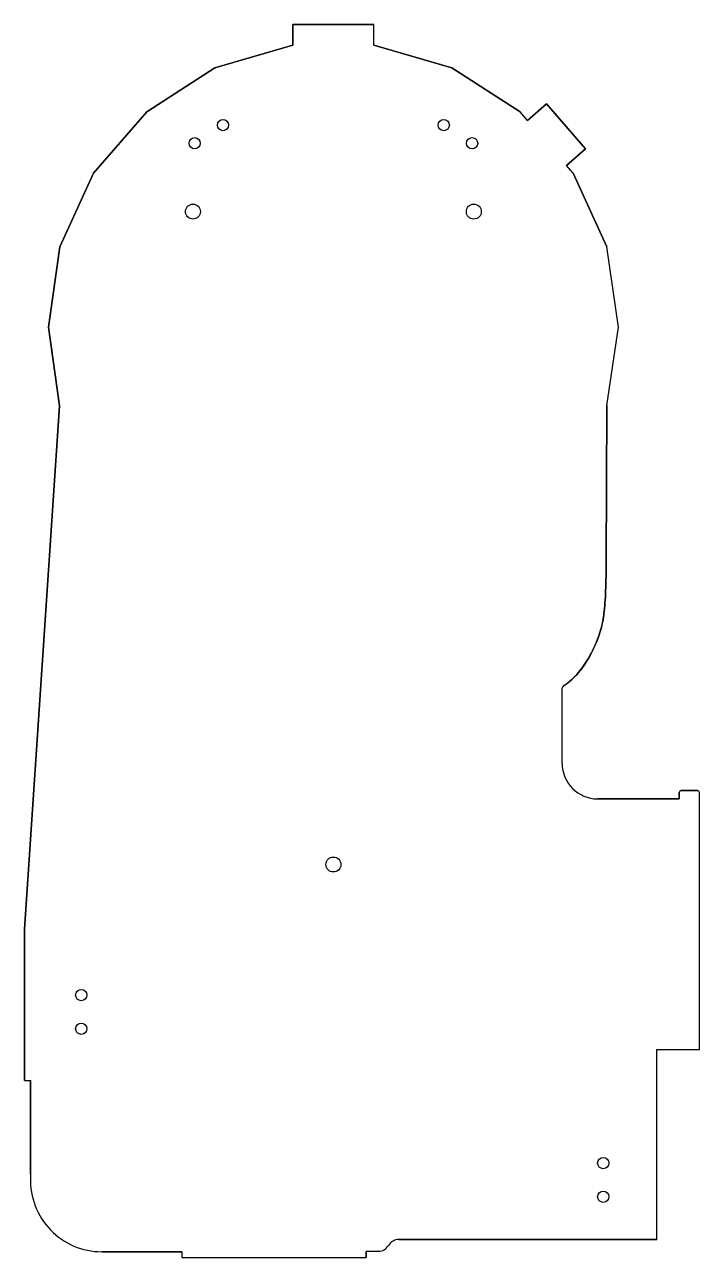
# Model space of a CAD drawing. Header units: millimetres. Extents: x -164 to 197, y -329 to 330.
import ezdxf

# ---------------------------------------------------------------- set-up
doc = ezdxf.new("R2010")
doc.units = ezdxf.units.MM
doc.layers.get('0').update_dxf_attribs({"linetype": 'CONTINUOUS'})

msp = doc.modelspace()

# ---------------------------------------------------------------- linework, layer by layer
for p, q in [((23.02, 330.29), (-20.36, 330.29)), ((-20.36, 330.29), (-20.36, 319.34)), ((-20.36, 319.34), (-20.36, 330.29)), ((-20.36, 330.29), (23.02, 330.29)), ((23.02, 319.34), (23.02, 330.29)), ((23.02, 319.34), (23.02, 330.29)), ((-20.36, 319.34), (-61.98, 307.12)), ((-61.98, 307.12), (-20.36, 319.34)), ((64.64, 307.12), (23.02, 319.34)), ((23.02, 319.34), (64.64, 307.12)), ((-61.98, 307.12), (-98.47, 283.67)), ((-98.47, 283.67), (-61.98, 307.12)), ((101.13, 283.67), (64.64, 307.12)), ((64.64, 307.12), (101.13, 283.67)), ((-98.47, 283.67), (-126.87, 250.88)), ((-126.87, 250.88), (-98.47, 283.67)), ((105.12, 279.06), (101.13, 283.67)), ((105.12, 279.06), (101.13, 283.67)), ((115.3, 287.88), (105.12, 279.06)), ((105.12, 279.06), (115.3, 287.88)), ((136.13, 263.85), (115.3, 287.88)), ((115.3, 287.88), (136.13, 263.85)), ((125.95, 255.03), (136.13, 263.85)), ((136.13, 263.85), (125.95, 255.03)), ((-126.87, 250.88), (-144.89, 211.43)), ((-144.89, 211.43), (-126.87, 250.88)), ((129.54, 250.88), (125.95, 255.03)), ((129.54, 250.88), (125.95, 255.03)), ((147.56, 211.43), (129.54, 250.88)), ((129.54, 250.88), (147.56, 211.43)), ((-144.89, 211.43), (-151.07, 168.49)), ((-151.07, 168.49), (-144.89, 211.43)), ((153.73, 168.49), (147.56, 211.43)), ((153.73, 168.49), (147.56, 211.43)), ((-151.07, 168.49), (-145.16, 126.48)), ((-145.16, 126.48), (-151.07, 168.49)), ((147.53, 126.57), (153.73, 168.49)), ((147.53, 126.57), (153.73, 168.49)), ((-145.16, 126.48), (-163.77, -153.51)), ((-163.77, -153.51), (-145.16, 126.48)), ((147.23, 42.91), (147.53, 126.57)), ((147.53, 126.57), (147.23, 42.91)), ((123.63, -24.71), (124.29, -23.57)), ((123.63, -24.71), (124.29, -23.57)), ((123.63, -64.81), (123.63, -24.71)), ((123.63, -64.81), (123.63, -24.71)), ((186.33, -83.81), (142.63, -83.81)), ((142.63, -83.81), (186.33, -83.81)), ((186.33, -80.41), (186.33, -83.81)), ((186.33, -83.81), (186.33, -80.41)), ((196.03, -79.41), (187.33, -79.41)), ((187.33, -79.41), (196.03, -79.41)), ((197.03, -217.81), (197.03, -80.41)), ((197.03, -217.81), (197.03, -80.41)), ((-163.77, -153.51), (-163.77, -234.51)), ((-163.77, -234.51), (-163.77, -153.51)), ((174.33, -319.51), (174.33, -217.81)), ((174.33, -217.81), (197.03, -217.81)), ((174.33, -217.81), (197.03, -217.81)), ((174.33, -319.51), (174.33, -217.81)), ((-163.77, -234.51), (-160.67, -234.51)), ((-163.77, -234.51), (-160.67, -234.51)), ((-160.67, -234.51), (-160.67, -284.51)), ((-160.67, -284.51), (-160.67, -234.51)), ((36.26, -319.51), (174.33, -319.51)), ((174.33, -319.51), (36.26, -319.51)), ((-122.54, -326.01), (-79.77, -326.01)), ((-79.77, -326.01), (-122.54, -326.01)), ((-79.77, -326.01), (-79.77, -329.02)), ((-79.77, -326.01), (-79.77, -329.02)), ((-79.77, -329.02), (18.86, -329.02)), ((-79.77, -329.02), (18.86, -329.02)), ((18.86, -325.81), (25.35, -325.77)), ((25.35, -325.77), (18.86, -325.81)), ((18.86, -329.02), (18.86, -325.81)), ((18.86, -325.81), (18.86, -329.02))]:
    msp.add_line(p, q)
for centre, radius in [((-57.69, 276.58), 3), ((-57.69, 276.58), 3), ((60.36, 276.58), 3), ((60.36, 276.58), 3), ((-72.84, 266.85), 3), ((-72.84, 266.85), 3), ((75.5, 266.85), 3), ((75.5, 266.85), 3), ((-73.77, 230.29), 4), ((-73.77, 230.29), 4), ((76.43, 230.29), 4), ((76.43, 230.29), 4), ((1.33, -118.91), 4), ((1.33, -118.91), 4), ((-133.52, -188.77), 3), ((-133.52, -188.77), 3), ((-133.52, -206.77), 3), ((-133.52, -206.77), 3), ((145.63, -278.62), 3), ((145.63, -278.62), 3), ((145.63, -296.62), 3), ((145.63, -296.62), 3)]:
    msp.add_circle(centre, radius)
for centre, radius, start, end in [((142.63, -64.81), 19, 180, 270), ((142.63, -64.81), 19, 180, 270), ((187.33, -80.41), 1, 90, 180), ((187.33, -80.41), 1, 90, 180), ((196.03, -80.41), 1, 0, 90), ((196.03, -80.41), 1, 0, 90), ((-119.37, -284.51), 41.3, 180, 182.79844), ((-119.37, -284.51), 41.3, 180, 182.79844), ((-122.54, -287.91), 38.1, 177.91881, 270), ((-122.54, -287.91), 38.1, 177.91881, 270), ((25.31, -319.37), 6.4, 270.34896, 329.53229), ((25.31, -319.37), 6.4, 270.34896, 329.53229), ((36.26, -325.81), 6.3, 90, 149.53229), ((36.26, -325.81), 6.3, 90, 149.53229)]:
    msp.add_arc(centre, radius, start, end)
for points, knots in [([(146, 15.15), (146.47, 18.78), (146.75, 22.88), (147.14, 32.45), (147.21, 37.94), (147.23, 42.91)], [-2.858133, -2.858133, -2.858133, -2.858133, -1.491425, -1.491425, 0, 0, 0, 0]), ([(147.23, 42.91), (147.21, 37.94), (147.14, 32.45), (146.75, 22.88), (146.47, 18.78), (146, 15.15)], [0, 0, 0, 0, 1.491425, 1.491425, 2.858133, 2.858133, 2.858133, 2.858133]), ([(145.81, 13.8), (145.12, 9.11), (143.81, 3.12), (138.25, -7.9), (136.29, -11.2), (131.96, -17.01), (128.83, -20.54), (124.29, -23.57)], [0, 0, 0, 0, 1.422936, 1.422936, 2.010598, 2.010598, 2.603396, 2.603396, 2.603396, 2.603396]), ([(124.29, -23.57), (129.04, -20.4), (132.25, -16.68), (137.34, -9.7), (139.98, -4.87), (144.02, 4.74), (145.13, 9.19), (145.81, 13.8)], [0.100104, 0.100104, 0.100104, 0.100104, 1.846285, 1.846285, 4.170638, 4.170638, 6.773564, 6.773564, 6.773564, 6.773564])]:
    msp.add_open_spline(points, degree=3, knots=knots)
for points in [[(145.81, 13.8), (145.88, 14.25), (145.94, 14.7), (146, 15.15)], [(146, 15.15), (145.94, 14.7), (145.88, 14.25), (145.81, 13.8)]]:
    msp.add_open_spline(points, degree=3)

doc.saveas('drawing.dxf')
